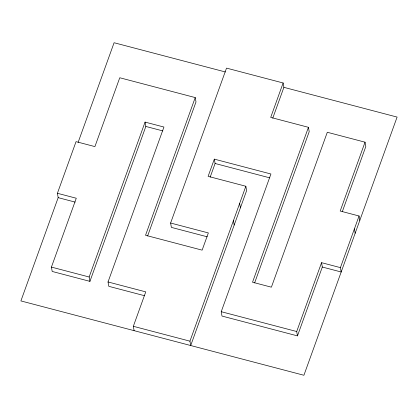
<?xml version="1.0" encoding="UTF-8"?>
<svg xmlns="http://www.w3.org/2000/svg" width="418" height="418" viewBox="0 0 418 418"><rect width="100%" height="100%" fill="white"/><g stroke="black" fill="none" stroke-linecap="round" stroke-linejoin="round"><path stroke-width="0.63" d="M207.229 236.802L171.38 227.387L170.612 223.024L226.525 68.108L283.127 82.978L283.895 87.341L397.1 117.077L303.912 375.265L20.9 300.923L58.175 197.646L57.407 193.283L76.045 141.65L94.912 146.603L119.762 77.753L195.232 97.577L196 101.94L147.627 235.966M78.135 142.345L114.088 42.735L225.406 71.974M144.644 295.74L108.795 286.325L108.027 281.962L163.94 127.046L145.072 122.093L145.84 126.455L89.927 281.366L52.193 271.454L51.424 267.092L76.275 198.242L57.407 193.283M89.927 281.366L89.159 277.003L145.072 122.093M195.232 97.577L145.532 235.277L202.134 250.147L208.347 232.936L170.612 223.024M134.105 330.659L133.337 326.296L145.762 291.874L108.027 281.962M322.32 267.034L341.187 271.993L340.419 267.63L321.552 262.671L322.32 267.034L297.47 335.884L222 316.06L221.232 311.697L270.932 173.998L214.329 159.127L208.117 176.339L245.852 186.256L246.62 190.613L190.707 345.529L189.939 341.166L245.852 186.256M210.17 177.143L215.098 163.49L214.329 159.127M283.127 82.978L270.702 117.406L308.437 127.318L309.205 131.675L254.619 282.918M272.776 118.142L283.895 87.341M308.437 127.318L252.524 282.228L271.392 287.187L327.304 132.271L365.039 142.183L365.807 146.546L342.279 211.743M297.47 335.884L296.702 331.521L321.552 262.671M365.039 142.183L340.189 211.033L359.057 215.991L359.825 220.354M340.419 267.63L359.057 215.991M145.84 126.455L162.821 130.912M215.098 163.49L269.814 177.864M58.175 197.646L75.156 202.108M51.424 267.092L89.159 277.003M221.232 311.697L296.702 331.521M133.337 326.296L189.939 341.166M354.396 228.902L355.164 233.26M239.639 203.467L240.407 207.83M233.427 220.678L234.195 225.041"/></g></svg>
